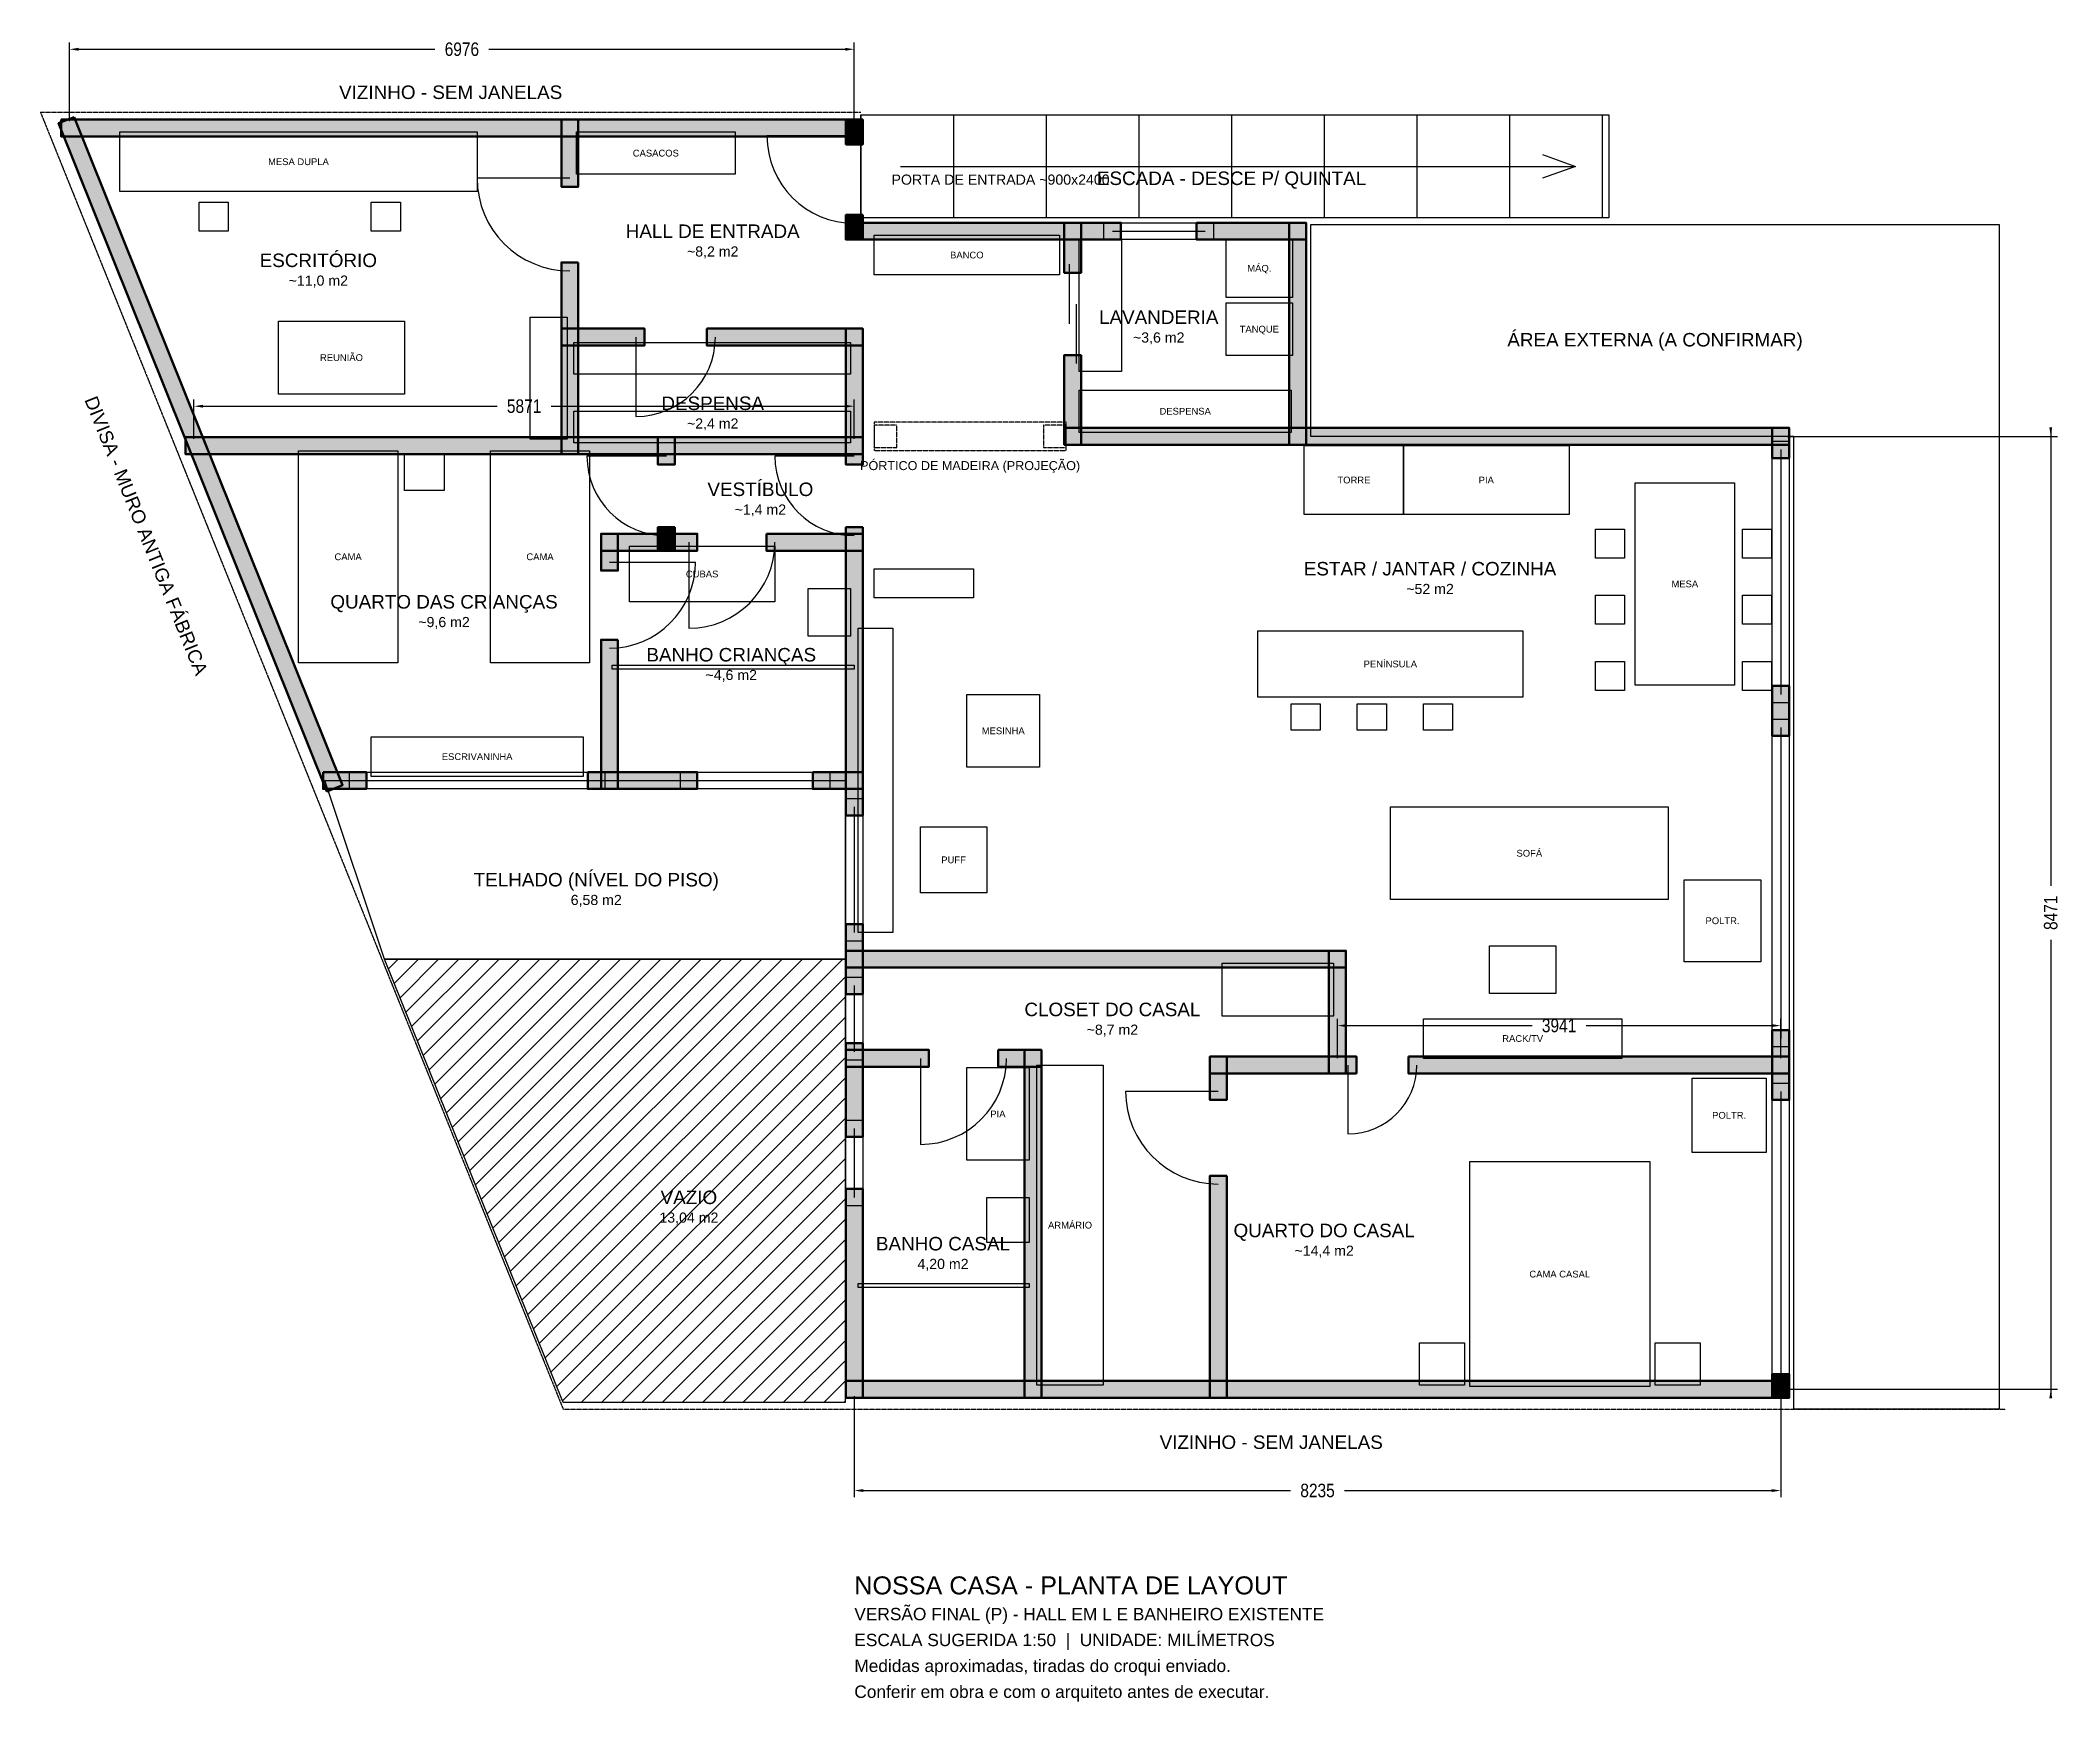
# Model space of a CAD drawing. Header units: millimetres. Extents: x -259 to 17691, y -2600 to 12167.
import ezdxf
from ezdxf.enums import TextEntityAlignment as Align

# ---------------------------------------------------------------- set-up
doc = ezdxf.new("R2010")
doc.units = ezdxf.units.MM
doc.linetypes.add('DASHED', pattern=[1.524, 1.27, -0.254])
for name, color, linetype in [('ARQ-AMBIENTE', 7, 'Continuous'), ('ARQ-CARIMBO', 7, 'Continuous'), ('ARQ-COTA', 1, 'Continuous'), ('ARQ-DIVISA', 6, 'DASHED'), ('ARQ-ESCADA', 8, 'Continuous'), ('ARQ-EXTERNO', 8, 'Continuous'), ('ARQ-JANELA', 4, 'Continuous'), ('ARQ-MOBILIARIO', 9, 'Continuous'), ('ARQ-MOBILIARIO-TEXTO', 9, 'Continuous'), ('ARQ-PAREDE-HACHURA', 8, 'Continuous'), ('ARQ-PORTA', 3, 'Continuous'), ('ARQ-PORTICO', 30, 'DASHED')]:
    doc.layers.add(name, color=color, linetype=linetype)
doc.layers.add('ARQ-PAREDE', color=7, linetype='Continuous', lineweight=50)
doc.styles.add('OpenSansCondensed-Light', font='OpenSansCondensed-Light.ttf')
doc.styles.get("Standard").update_dxf_attribs({"font": 'arial.ttf'})
doc.dimstyles.new('COTA-50', dxfattribs={"dimtxt": 120, "dimasz": 80, "dimexe": 60, "dimexo": 60, "dimgap": 40, "dimtad": 1, "dimdec": 0, "dimcen": 2.5, "dimazin": 3, "dimtfac": 1, "dimtmove": 0, "dimatfit": 3})

# ---------------------------------------------------------------- blocks, each defined once
blk = doc.blocks.new('_CLOSEDFILLED')
at = {"color": 0, "linetype": 'BYBLOCK'}
blk.add_solid([(-1, 0.16), (0, 0), (-1, -0.16)], dxfattribs=at)
blk = doc.blocks.new('*D1')
for p, q in [((6976, 116), (6976, -784)), ((15212, 116), (15212, -784)), ((7056, -724), (10854, -724)), ((11334, -724), (15132, -724))]:
    blk.add_line(p, q)
at = {"layer": 'Defpoints'}
for p in [(6976, 176), (15212, 176), (6976, -724)]:
    blk.add_point(p, dxfattribs=at)
at = {"layer": 'ARQ-COTA', "xscale": 80, "yscale": 80, "rotation": 180}
blk.add_blockref('_CLOSEDFILLED', (6976, -724), dxfattribs=at)
at = {"layer": 'ARQ-COTA', "xscale": 80, "yscale": 80}
blk.add_blockref('_CLOSEDFILLED', (15212, -724), dxfattribs=at)
at = {"layer": 'ARQ-COTA', "insert": (11094, -724), "char_height": 120, "attachment_point": 5, "style": 'OpenSansCondensed-Light'}
blk.add_mtext('8235', dxfattribs=at)
blk = doc.blocks.new('*D2')
for p, q in [((0, 11448), (0, 12148)), ((80, 12088), (3248, 12088)), ((3728, 12088), (6896, 12088)), ((6976, 11448), (6976, 12148))]:
    blk.add_line(p, q)
at = {"layer": 'Defpoints'}
for p in [(0, 12088), (0, 11388), (6976, 11388)]:
    blk.add_point(p, dxfattribs=at)
at = {"layer": 'ARQ-COTA', "xscale": 80, "yscale": 80, "rotation": 180}
blk.add_blockref('_CLOSEDFILLED', (0, 12088), dxfattribs=at)
at = {"layer": 'ARQ-COTA', "xscale": 80, "yscale": 80}
blk.add_blockref('_CLOSEDFILLED', (6976, 12088), dxfattribs=at)
at = {"layer": 'ARQ-COTA', "insert": (3488, 12088), "char_height": 120, "attachment_point": 5, "style": 'OpenSansCondensed-Light'}
blk.add_mtext('6976', dxfattribs=at)
blk = doc.blocks.new('*D3')
for p, q in [((15272, 8647), (17672, 8647)), ((17612, 8727), (17612, 4652)), ((17612, 4172), (17612, 96)), ((15272, 176), (17672, 176))]:
    blk.add_line(p, q)
at = {"layer": 'Defpoints'}
for p in [(15212, 8647), (17612, 8647), (15212, 176)]:
    blk.add_point(p, dxfattribs=at)
at = {"layer": 'ARQ-COTA', "xscale": 80, "yscale": 80}
for p, rotation in [((17612, 8647), 270), ((17612, 176), 90)]:
    blk.add_blockref('_CLOSEDFILLED', p, dxfattribs=dict(at, rotation=rotation))
at = {"layer": 'ARQ-COTA', "insert": (17612, 4412), "char_height": 120, "attachment_point": 5, "rotation": 90, "style": 'OpenSansCondensed-Light'}
blk.add_mtext('8471', dxfattribs=at)
blk = doc.blocks.new('*D4')
for p, q in [((11271, 3119), (11271, 3469)), ((15212, 3119), (15212, 3469)), ((11351, 3409), (13001, 3409)), ((13481, 3409), (15132, 3409))]:
    blk.add_line(p, q)
at = {"layer": 'Defpoints'}
for p in [(11271, 3409), (11271, 3059), (15212, 3059)]:
    blk.add_point(p, dxfattribs=at)
at = {"layer": 'ARQ-COTA', "xscale": 80, "yscale": 80, "rotation": 180}
blk.add_blockref('_CLOSEDFILLED', (11271, 3409), dxfattribs=at)
at = {"layer": 'ARQ-COTA', "xscale": 80, "yscale": 80}
blk.add_blockref('_CLOSEDFILLED', (15212, 3409), dxfattribs=at)
at = {"layer": 'ARQ-COTA', "insert": (13241, 3409), "char_height": 120, "attachment_point": 5, "style": 'OpenSansCondensed-Light'}
blk.add_mtext('3941', dxfattribs=at)
blk = doc.blocks.new('*D5')
for p, q in [((1106, 8625), (1106, 8975)), ((6976, 8625), (6976, 8975)), ((1186, 8915), (3801, 8915)), ((4281, 8915), (6896, 8915))]:
    blk.add_line(p, q)
at = {"layer": 'Defpoints'}
for p in [(1106, 8915), (1106, 8565), (6976, 8565)]:
    blk.add_point(p, dxfattribs=at)
at = {"layer": 'ARQ-COTA', "xscale": 80, "yscale": 80, "rotation": 180}
blk.add_blockref('_CLOSEDFILLED', (1106, 8915), dxfattribs=at)
at = {"layer": 'ARQ-COTA', "xscale": 80, "yscale": 80}
blk.add_blockref('_CLOSEDFILLED', (6976, 8915), dxfattribs=at)
at = {"layer": 'ARQ-COTA', "insert": (4041, 8915), "char_height": 120, "attachment_point": 5, "style": 'OpenSansCondensed-Light'}
blk.add_mtext('5871', dxfattribs=at)

msp = doc.modelspace()

# ---------------------------------------------------------------- hatches: boundary and pattern name
at = {"layer": 'ARQ-EXTERNO'}
h = msp.add_hatch(dxfattribs=at)
h.set_pattern_fill('ANSI31', scale=40)
h.paths.add_polyline_path([(2800, 4000), (6894.1, 4000), (6894.1, 58.8), (4388.2, 58.8)])
at = {"layer": 'ARQ-PAREDE-HACHURA'}
for points in [[(41.6, 11485.8), (2427, 5546.6), (2287.8, 5490.7), (-97.5, 11429.9)], [(-75, 11463.2), (7051.5, 11463.2), (7051.5, 11313.2), (-75, 11313.2)], [(4522.1, 11463.2), (4522.1, 10866.2), (4372.1, 10866.2), (4372.1, 11463.2)], [(7051.5, 11463.2), (7051.5, 11242.6), (6901.5, 11242.6), (6901.5, 11463.2)], [(7051.5, 10616.2), (7051.5, 10395.6), (6901.5, 10395.6), (6901.5, 10616.2)], [(6901.5, 10545.6), (9345.6, 10545.6), (9345.6, 10395.6), (6901.5, 10395.6)], [(8992.6, 10545.6), (8992.6, 10101.5), (8842.6, 10101.5), (8842.6, 10545.6)], [(10019.1, 10545.6), (10992.6, 10545.6), (10992.6, 10395.6), (10019.1, 10395.6)], [(10992.6, 10545.6), (10992.6, 8572.1), (10842.6, 8572.1), (10842.6, 10545.6)], [(4522.1, 10192.6), (4522.1, 8489.7), (4372.1, 8489.7), (4372.1, 10192.6)], [(4372.1, 9604.4), (5110.3, 9604.4), (5110.3, 9454.4), (4372.1, 9454.4)], [(5666.2, 9604.4), (7051.5, 9604.4), (7051.5, 9454.4), (5666.2, 9454.4)], [(7051.5, 9604.4), (7051.5, 8395.6), (6901.5, 8395.6), (6901.5, 9604.4)], [(8992.6, 9369.1), (8992.6, 8572.1), (8842.6, 8572.1), (8842.6, 9369.1)], [(1030.9, 8639.7), (7051.5, 8639.7), (7051.5, 8489.7), (1030.9, 8489.7)], [(5380.9, 8639.7), (5380.9, 8395.6), (5230.9, 8395.6), (5230.9, 8639.7)], [(8842.6, 8722.1), (10992.6, 8722.1), (10992.6, 8572.1), (8842.6, 8572.1)], [(10842.6, 8722.1), (15286.8, 8722.1), (15286.8, 8572.1), (10842.6, 8572.1)], [(15286.8, 8722.1), (15286.8, 8454.4), (15136.8, 8454.4), (15136.8, 8722.1)], [(4725, 7780.9), (5580.9, 7780.9), (5580.9, 7630.9), (4725, 7630.9)], [(4875, 7780.9), (4875, 7454.4), (4725, 7454.4), (4725, 7780.9)], [(5380.9, 7839.7), (5380.9, 7630.9), (5230.9, 7630.9), (5230.9, 7839.7)], [(6195.6, 7780.9), (7051.5, 7780.9), (7051.5, 7630.9), (6195.6, 7630.9)], [(7051.5, 7839.7), (7051.5, 5277.9), (6901.5, 5277.9), (6901.5, 7839.7)], [(4875, 6839.7), (4875, 5513.2), (4725, 5513.2), (4725, 6839.7)], [(15286.8, 6427.9), (15286.8, 5983.8), (15136.8, 5983.8), (15136.8, 6427.9)], [(2254.4, 5663.2), (2639.7, 5663.2), (2639.7, 5513.2), (2254.4, 5513.2)], [(4607.4, 5663.2), (5580.9, 5663.2), (5580.9, 5513.2), (4607.4, 5513.2)], [(6607.4, 5663.2), (7051.5, 5663.2), (7051.5, 5513.2), (6607.4, 5513.2)], [(7051.5, 4310.3), (7051.5, 3689.7), (6901.5, 3689.7), (6901.5, 4310.3)], [(6901.5, 4075), (11345.6, 4075), (11345.6, 3925), (6901.5, 3925)], [(11345.6, 4075), (11345.6, 2983.8), (11195.6, 2983.8), (11195.6, 4075)], [(7051.5, 3251.5), (7051.5, 2419.1), (6901.5, 2419.1), (6901.5, 3251.5)], [(15286.8, 3369.1), (15286.8, 2748.5), (15136.8, 2748.5), (15136.8, 3369.1)], [(6901.5, 3192.6), (7639.7, 3192.6), (7639.7, 3042.6), (6901.5, 3042.6)], [(8254.4, 3192.6), (8639.7, 3192.6), (8639.7, 3042.6), (8254.4, 3042.6)], [(8639.7, 3192.6), (8639.7, 101.5), (8489.7, 101.5), (8489.7, 3192.6)], [(10136.8, 3133.8), (11439.7, 3133.8), (11439.7, 2983.8), (10136.8, 2983.8)], [(10286.8, 3133.8), (10286.8, 2748.5), (10136.8, 2748.5), (10136.8, 3133.8)], [(11901.5, 3133.8), (15286.8, 3133.8), (15286.8, 2983.8), (11901.5, 2983.8)], [(10286.8, 2075), (10286.8, 101.5), (10136.8, 101.5), (10136.8, 2075)], [(7051.5, 1957.4), (7051.5, 101.5), (6901.5, 101.5), (6901.5, 1957.4)], [(6901.5, 251.5), (15286.8, 251.5), (15286.8, 101.5), (6901.5, 101.5)], [(15286.8, 310.3), (15286.8, 101.5), (15136.8, 101.5), (15136.8, 310.3)]]:
    msp.add_hatch(color=8, dxfattribs=at).paths.add_polyline_path(points)

# ---------------------------------------------------------------- linework, layer by layer
at = {"layer": 'ARQ-DIVISA'}
for points in [[(-258.8, 11529.4), (7035.3, 11529.4)], [(-258.8, 11529.4), (4388.2, 0), (17211.8, 0)]]:
    msp.add_lwpolyline(points, dxfattribs=at)
at = {"layer": 'ARQ-ESCADA'}
for p, q in [((7035.3, 11505.9), (7035.3, 10588.2)), ((7858.8, 11505.9), (7858.8, 10588.2)), ((8682.4, 11505.9), (8682.4, 10588.2)), ((9505.9, 11505.9), (9505.9, 10588.2)), ((10329.4, 11505.9), (10329.4, 10588.2)), ((11152.9, 11505.9), (11152.9, 10588.2)), ((11976.5, 11505.9), (11976.5, 10588.2)), ((12800, 11505.9), (12800, 10588.2)), ((13623.5, 11505.9), (13623.5, 10588.2)), ((7388.2, 11047.1), (13388.2, 11047.1))]:
    msp.add_line(p, q, dxfattribs=at)
msp.add_lwpolyline([(13094.1, 11152.9), (13388.2, 11047.1), (13094.1, 10941.2)], dxfattribs=at)
at = {"layer": 'ARQ-EXTERNO'}
for points in [[(7035.3, 11505.9), (13682.4, 11505.9), (13682.4, 10588.2), (7035.3, 10588.2)], [(11035.3, 10529.4), (17152.9, 10529.4), (17152.9, 0), (15329.4, 0), (15329.4, 8647.1), (11035.3, 8647.1)], [(2270.6, 5588.2), (6894.1, 5588.2), (6894.1, 4000), (2800, 4000)], [(2800, 4000), (6894.1, 4000), (6894.1, 58.8), (4388.2, 58.8)]]:
    msp.add_lwpolyline(points, close=True, dxfattribs=at)
at = {"layer": 'ARQ-JANELA'}
for p, q in [((9270.6, 10470.6), (10094.1, 10470.6)), ((15211.8, 8529.4), (15211.8, 6352.9)), ((15211.8, 6058.8), (15211.8, 3294.1)), ((2564.7, 5588.2), (4682.4, 5588.2)), ((5505.9, 5588.2), (6682.4, 5588.2)), ((6976.5, 5352.9), (6976.5, 4235.3)), ((6976.5, 3764.7), (6976.5, 3176.5)), ((15211.8, 2823.5), (15211.8, 235.3)), ((6976.5, 2494.1), (6976.5, 1882.4))]:
    msp.add_line(p, q, dxfattribs=at)
for points in [[(9195.6, 10545.6), (10169.1, 10545.6), (10169.1, 10395.6), (9195.6, 10395.6)], [(15286.8, 8604.4), (15286.8, 6277.9), (15136.8, 6277.9), (15136.8, 8604.4)], [(15286.8, 6133.8), (15286.8, 3219.1), (15136.8, 3219.1), (15136.8, 6133.8)], [(2489.7, 5663.2), (4757.4, 5663.2), (4757.4, 5513.2), (2489.7, 5513.2)], [(5430.9, 5663.2), (6757.4, 5663.2), (6757.4, 5513.2), (5430.9, 5513.2)], [(7051.5, 5427.9), (7051.5, 4160.3), (6901.5, 4160.3), (6901.5, 5427.9)], [(7051.5, 3839.7), (7051.5, 3101.5), (6901.5, 3101.5), (6901.5, 3839.7)], [(15286.8, 2898.5), (15286.8, 160.3), (15136.8, 160.3), (15136.8, 2898.5)], [(7051.5, 2569.1), (7051.5, 1807.4), (6901.5, 1807.4), (6901.5, 2569.1)]]:
    msp.add_lwpolyline(points, close=True, dxfattribs=at)
at = {"layer": 'ARQ-MOBILIARIO'}
for points in [[(447.1, 11352.9), (3623.5, 11352.9), (3623.5, 10823.5), (447.1, 10823.5)], [(4505.9, 11352.9), (5917.6, 11352.9), (5917.6, 10976.5), (4505.9, 10976.5)], [(1152.9, 10729.4), (1411.8, 10729.4), (1411.8, 10470.6), (1152.9, 10470.6)], [(2682.4, 10729.4), (2941.2, 10729.4), (2941.2, 10470.6), (2682.4, 10470.6)], [(7152.9, 10435.3), (8800, 10435.3), (8800, 10082.4), (7152.9, 10082.4)], [(8976.5, 10400), (9352.9, 10400), (9352.9, 9223.5), (8976.5, 9223.5)], [(10282.4, 10400), (10870.6, 10400), (10870.6, 9882.4), (10282.4, 9882.4)], [(4094.1, 9705.9), (4423.5, 9705.9), (4423.5, 8623.5), (4094.1, 8623.5)], [(10282.4, 9835.3), (10870.6, 9835.3), (10870.6, 9364.7), (10282.4, 9364.7)], [(1858.8, 9670.6), (2976.5, 9670.6), (2976.5, 9023.5), (1858.8, 9023.5)], [(4482.4, 9482.4), (6941.2, 9482.4), (6941.2, 9200), (4482.4, 9200)], [(8976.5, 9058.8), (10858.8, 9058.8), (10858.8, 8682.4), (8976.5, 8682.4)], [(4482.4, 8870.6), (6941.2, 8870.6), (6941.2, 8588.2), (4482.4, 8588.2)], [(2035.3, 8517.6), (2917.6, 8517.6), (2917.6, 6635.3), (2035.3, 6635.3)], [(2976.5, 8494.1), (3329.4, 8494.1), (3329.4, 8164.7), (2976.5, 8164.7)], [(3741.2, 8517.6), (4623.5, 8517.6), (4623.5, 6635.3), (3741.2, 6635.3)], [(10976.5, 8564.7), (11858.8, 8564.7), (11858.8, 7952.9), (10976.5, 7952.9)], [(11858.8, 8564.7), (13329.4, 8564.7), (13329.4, 7952.9), (11858.8, 7952.9)], [(13917.6, 8235.3), (14800, 8235.3), (14800, 6435.3), (13917.6, 6435.3)], [(13564.7, 7823.5), (13823.5, 7823.5), (13823.5, 7564.7), (13564.7, 7564.7)], [(14870.6, 7823.5), (15129.4, 7823.5), (15129.4, 7564.7), (14870.6, 7564.7)], [(4976.5, 7670.6), (6270.6, 7670.6), (6270.6, 7176.5), (4976.5, 7176.5)], [(7152.9, 7470.6), (8035.3, 7470.6), (8035.3, 7211.8), (7152.9, 7211.8)], [(6564.7, 7294.1), (6941.2, 7294.1), (6941.2, 6870.6), (6564.7, 6870.6)], [(13564.7, 7235.3), (13823.5, 7235.3), (13823.5, 6976.5), (13564.7, 6976.5)], [(14870.6, 7235.3), (15129.4, 7235.3), (15129.4, 6976.5), (14870.6, 6976.5)], [(7011.8, 6941.2), (7317.6, 6941.2), (7317.6, 4235.3), (7011.8, 4235.3)], [(10564.7, 6917.6), (12917.6, 6917.6), (12917.6, 6329.4), (10564.7, 6329.4)], [(13564.7, 6647.1), (13823.5, 6647.1), (13823.5, 6388.2), (13564.7, 6388.2)], [(14870.6, 6647.1), (15129.4, 6647.1), (15129.4, 6388.2), (14870.6, 6388.2)], [(4823.5, 6611.8), (6976.5, 6611.8), (6976.5, 6576.5), (4823.5, 6576.5)], [(7976.5, 6352.9), (8623.5, 6352.9), (8623.5, 5705.9), (7976.5, 5705.9)], [(10858.8, 6270.6), (11117.6, 6270.6), (11117.6, 6035.3), (10858.8, 6035.3)], [(11447.1, 6270.6), (11705.9, 6270.6), (11705.9, 6035.3), (11447.1, 6035.3)], [(12035.3, 6270.6), (12294.1, 6270.6), (12294.1, 6035.3), (12035.3, 6035.3)], [(2682.4, 5976.5), (4564.7, 5976.5), (4564.7, 5623.5), (2682.4, 5623.5)], [(11741.2, 5352.9), (14211.8, 5352.9), (14211.8, 4529.4), (11741.2, 4529.4)], [(7564.7, 5176.5), (8152.9, 5176.5), (8152.9, 4588.2), (7564.7, 4588.2)], [(14352.9, 4705.9), (15035.3, 4705.9), (15035.3, 3976.5), (14352.9, 3976.5)], [(10247.1, 3964.7), (11235.3, 3964.7), (11235.3, 3494.1), (10247.1, 3494.1)], [(12623.5, 4117.6), (13211.8, 4117.6), (13211.8, 3694.1), (12623.5, 3694.1)], [(12035.3, 3470.6), (13800, 3470.6), (13800, 3117.6), (12035.3, 3117.6)], [(8600, 3058.8), (9188.2, 3058.8), (9188.2, 211.8), (8600, 211.8)], [(7976.5, 3035.3), (8529.4, 3035.3), (8529.4, 2211.8), (7976.5, 2211.8)], [(14423.5, 2941.2), (15082.4, 2941.2), (15082.4, 2282.4), (14423.5, 2282.4)], [(12447.1, 2200), (14047.1, 2200), (14047.1, 200), (12447.1, 200)], [(8152.9, 1882.4), (8529.4, 1882.4), (8529.4, 1482.4), (8152.9, 1482.4)], [(7011.8, 1117.6), (8529.4, 1117.6), (8529.4, 1082.4), (7011.8, 1082.4)], [(12000, 588.2), (12400, 588.2), (12400, 211.8), (12000, 211.8)], [(14094.1, 588.2), (14494.1, 588.2), (14494.1, 211.8), (14094.1, 211.8)]]:
    msp.add_lwpolyline(points, close=True, dxfattribs=at)
at = {"layer": 'ARQ-PAREDE'}
for points in [[(41.6, 11485.8), (2427, 5546.6), (2287.8, 5490.7), (-97.5, 11429.9)], [(-75, 11463.2), (7051.5, 11463.2), (7051.5, 11313.2), (-75, 11313.2)], [(4522.1, 11463.2), (4522.1, 10866.2), (4372.1, 10866.2), (4372.1, 11463.2)], [(7051.5, 11463.2), (7051.5, 11242.6), (6901.5, 11242.6), (6901.5, 11463.2)], [(7051.5, 10616.2), (7051.5, 10395.6), (6901.5, 10395.6), (6901.5, 10616.2)], [(6901.5, 10545.6), (9345.6, 10545.6), (9345.6, 10395.6), (6901.5, 10395.6)], [(8992.6, 10545.6), (8992.6, 10101.5), (8842.6, 10101.5), (8842.6, 10545.6)], [(10019.1, 10545.6), (10992.6, 10545.6), (10992.6, 10395.6), (10019.1, 10395.6)], [(10992.6, 10545.6), (10992.6, 8572.1), (10842.6, 8572.1), (10842.6, 10545.6)], [(4522.1, 10192.6), (4522.1, 8489.7), (4372.1, 8489.7), (4372.1, 10192.6)], [(4372.1, 9604.4), (5110.3, 9604.4), (5110.3, 9454.4), (4372.1, 9454.4)], [(5666.2, 9604.4), (7051.5, 9604.4), (7051.5, 9454.4), (5666.2, 9454.4)], [(7051.5, 9604.4), (7051.5, 8395.6), (6901.5, 8395.6), (6901.5, 9604.4)], [(8992.6, 9369.1), (8992.6, 8572.1), (8842.6, 8572.1), (8842.6, 9369.1)], [(1030.9, 8639.7), (7051.5, 8639.7), (7051.5, 8489.7), (1030.9, 8489.7)], [(5380.9, 8639.7), (5380.9, 8395.6), (5230.9, 8395.6), (5230.9, 8639.7)], [(8842.6, 8722.1), (10992.6, 8722.1), (10992.6, 8572.1), (8842.6, 8572.1)], [(10842.6, 8722.1), (15286.8, 8722.1), (15286.8, 8572.1), (10842.6, 8572.1)], [(15286.8, 8722.1), (15286.8, 8454.4), (15136.8, 8454.4), (15136.8, 8722.1)], [(4725, 7780.9), (5580.9, 7780.9), (5580.9, 7630.9), (4725, 7630.9)], [(4875, 7780.9), (4875, 7454.4), (4725, 7454.4), (4725, 7780.9)], [(5380.9, 7839.7), (5380.9, 7630.9), (5230.9, 7630.9), (5230.9, 7839.7)], [(6195.6, 7780.9), (7051.5, 7780.9), (7051.5, 7630.9), (6195.6, 7630.9)], [(7051.5, 7839.7), (7051.5, 5277.9), (6901.5, 5277.9), (6901.5, 7839.7)], [(4875, 6839.7), (4875, 5513.2), (4725, 5513.2), (4725, 6839.7)], [(15286.8, 6427.9), (15286.8, 5983.8), (15136.8, 5983.8), (15136.8, 6427.9)], [(2254.4, 5663.2), (2639.7, 5663.2), (2639.7, 5513.2), (2254.4, 5513.2)], [(4607.4, 5663.2), (5580.9, 5663.2), (5580.9, 5513.2), (4607.4, 5513.2)], [(6607.4, 5663.2), (7051.5, 5663.2), (7051.5, 5513.2), (6607.4, 5513.2)], [(7051.5, 4310.3), (7051.5, 3689.7), (6901.5, 3689.7), (6901.5, 4310.3)], [(6901.5, 4075), (11345.6, 4075), (11345.6, 3925), (6901.5, 3925)], [(11345.6, 4075), (11345.6, 2983.8), (11195.6, 2983.8), (11195.6, 4075)], [(7051.5, 3251.5), (7051.5, 2419.1), (6901.5, 2419.1), (6901.5, 3251.5)], [(15286.8, 3369.1), (15286.8, 2748.5), (15136.8, 2748.5), (15136.8, 3369.1)], [(6901.5, 3192.6), (7639.7, 3192.6), (7639.7, 3042.6), (6901.5, 3042.6)], [(8254.4, 3192.6), (8639.7, 3192.6), (8639.7, 3042.6), (8254.4, 3042.6)], [(8639.7, 3192.6), (8639.7, 101.5), (8489.7, 101.5), (8489.7, 3192.6)], [(10136.8, 3133.8), (11439.7, 3133.8), (11439.7, 2983.8), (10136.8, 2983.8)], [(10286.8, 3133.8), (10286.8, 2748.5), (10136.8, 2748.5), (10136.8, 3133.8)], [(11901.5, 3133.8), (15286.8, 3133.8), (15286.8, 2983.8), (11901.5, 2983.8)], [(10286.8, 2075), (10286.8, 101.5), (10136.8, 101.5), (10136.8, 2075)], [(7051.5, 1957.4), (7051.5, 101.5), (6901.5, 101.5), (6901.5, 1957.4)], [(6901.5, 251.5), (15286.8, 251.5), (15286.8, 101.5), (6901.5, 101.5)], [(15286.8, 310.3), (15286.8, 101.5), (15136.8, 101.5), (15136.8, 310.3)]]:
    msp.add_lwpolyline(points, close=True, dxfattribs=at)
at = {"layer": 'ARQ-PORTA'}
for p, q in [((6976.5, 11317.6), (6200, 11317.6)), ((4447.1, 10941.2), (3623.5, 10941.2)), ((8887.6, 10176.5), (8887.6, 9647.1)), ((8947.6, 9823.5), (8947.6, 9294.1)), ((5035.3, 9529.4), (5035.3, 8823.5)), ((5305.9, 8470.6), (4600, 8470.6)), ((6976.5, 8470.6), (6270.6, 8470.6)), ((5505.9, 7705.9), (5505.9, 6941.2)), ((4800, 7529.4), (5564.7, 7529.4)), ((7564.7, 3117.6), (7564.7, 2352.9)), ((11364.7, 3058.8), (11364.7, 2447.1)), ((10211.8, 2823.5), (9388.2, 2823.5))]:
    msp.add_line(p, q, dxfattribs=at)
for centre, radius, start, end in [((6976.5, 11317.6), 776.5, 180, 270), ((4447.1, 10941.2), 823.5, 180, 270), ((5035.3, 9529.4), 705.9, -90, 0), ((5305.9, 8470.6), 705.9, 180, 270), ((6976.5, 8470.6), 705.9, 180, 270), ((5505.9, 7705.9), 764.7, -90, 0), ((4800, 7529.4), 764.7, -90, 0), ((7564.7, 3117.6), 764.7, -90, 0), ((11364.7, 3058.8), 611.8, -90, 0), ((10211.8, 2823.5), 823.5, 180, 270)]:
    msp.add_arc(centre, radius, start, end, dxfattribs=at)
at = {"layer": 'ARQ-PORTICO'}
for points in [[(7152.9, 8522.1), (8858.8, 8522.1), (8858.8, 8772.1), (7152.9, 8772.1)], [(7152.9, 8547.1), (7352.9, 8547.1), (7352.9, 8747.1), (7152.9, 8747.1)], [(8658.8, 8547.1), (8858.8, 8547.1), (8858.8, 8747.1), (8658.8, 8747.1)]]:
    msp.add_lwpolyline(points, close=True, dxfattribs=at)

# ---------------------------------------------------------------- texts
at = {"layer": 'ARQ-AMBIENTE'}
for s, height, p in [('ESCADA - DESCE P/ QUINTAL', 120, (10329.4, 10941.2)), ('HALL DE ENTRADA', 120, (5717.6, 10470.6)), ('ESCRITÓRIO', 120, (2211.8, 10211.8)), ('~8,2 m2', 90, (5717.6, 10290.6)), ('~11,0 m2', 90, (2211.8, 10031.8)), ('LAVANDERIA', 120, (9682.4, 9705.9)), ('~3,6 m2', 90, (9682.4, 9525.9)), ('ÁREA EXTERNA (A CONFIRMAR)', 120, (14094.1, 9505.9)), ('DESPENSA', 120, (5717.6, 8941.2)), ('~2,4 m2', 90, (5717.6, 8761.2)), ('VESTÍBULO', 120, (6141.2, 8176.5)), ('~1,4 m2', 90, (6141.2, 7996.5)), ('ESTAR / JANTAR / COZINHA', 120, (12094.1, 7470.6)), ('QUARTO DAS CRIANÇAS', 120, (3329.4, 7176.5)), ('~52 m2', 90, (12094.1, 7290.6)), ('~9,6 m2', 90, (3329.4, 6996.5)), ('BANHO CRIANÇAS', 120, (5882.4, 6705.9)), ('~4,6 m2', 90, (5882.4, 6525.9)), ('TELHADO (NÍVEL DO PISO)', 120, (4682.4, 4705.9)), ('6,58 m2', 90, (4682.4, 4525.9)), ('CLOSET DO CASAL', 120, (9270.6, 3552.9)), ('~8,7 m2', 90, (9270.6, 3372.9)), ('VAZIO', 120, (5505.9, 1882.4)), ('13,04 m2', 90, (5505.9, 1702.4)), ('QUARTO DO CASAL', 120, (11152.9, 1588.2)), ('BANHO CASAL', 120, (7764.7, 1470.6)), ('~14,4 m2', 90, (11152.9, 1408.2)), ('4,20 m2', 90, (7764.7, 1290.6))]:
    msp.add_text(s, height=height, dxfattribs=at).set_placement(p, align=Align.MIDDLE_CENTER)
at = {"layer": 'ARQ-CARIMBO'}
for s, height, p in [('NOSSA CASA - PLANTA DE LAYOUT', 160, (6976.5, -1647.1)), ('VERSÃO FINAL (P) - HALL EM L E BANHEIRO EXISTENTE', 110, (6976.5, -1877.1)), ('ESCALA SUGERIDA 1:50  |  UNIDADE: MILÍMETROS', 110, (6976.5, -2107.1)), ('Medidas aproximadas, tiradas do croqui enviado.', 110, (6976.5, -2337.1)), ('Conferir em obra e com o arquiteto antes de executar.', 110, (6976.5, -2567.1))]:
    msp.add_text(s, height=height, dxfattribs=at).set_placement(p)
at = {"layer": 'ARQ-DIVISA'}
for p in [(3388.2, 11705.9), (10682.4, -294.1)]:
    msp.add_text('VIZINHO - SEM JANELAS', height=120, dxfattribs=at).set_placement(p, align=Align.MIDDLE_CENTER)
msp.add_text('DIVISA - MURO ANTIGA FÁBRICA', height=120, rotation=-68.05, dxfattribs=at).set_placement((682.4, 7764.7), align=Align.MIDDLE_CENTER)
at = {"layer": 'ARQ-MOBILIARIO-TEXTO'}
for s, p in [('CASACOS', (5211.8, 11164.7)), ('MESA DUPLA', (2035.3, 11088.2)), ('BANCO', (7976.5, 10258.8)), ('MÁQ.', (10576.5, 10141.2)), ('TANQUE', (10576.5, 9600)), ('REUNIÃO', (2417.6, 9347.1)), ('DESPENSA', (9917.6, 8870.6)), ('TORRE', (11417.6, 8258.8)), ('PIA', (12594.1, 8258.8)), ('CAMA', (2476.5, 7576.5)), ('CAMA', (4182.4, 7576.5)), ('CUBAS', (5623.5, 7423.5)), ('MESA', (14358.8, 7335.3)), ('PENÍNSULA', (11741.2, 6623.5)), ('MESINHA', (8300, 6029.4)), ('ESCRIVANINHA', (3623.5, 5800)), ('PUFF', (7858.8, 4882.4)), ('SOFÁ', (12976.5, 4941.2)), ('POLTR.', (14694.1, 4341.2)), ('RACK/TV', (12917.6, 3294.1)), ('PIA', (8252.9, 2623.5)), ('POLTR.', (14752.9, 2611.8)), ('ARMÁRIO', (8894.1, 1635.3)), ('CAMA CASAL', (13247.1, 1200))]:
    msp.add_text(s, height=60, dxfattribs=at).set_placement(p, align=Align.MIDDLE_CENTER)
at = {"layer": 'ARQ-PORTA'}
msp.add_text('PORTA DE ENTRADA ~900x2400', height=90, dxfattribs=at).set_placement((8276.5, 10929.4), align=Align.MIDDLE_CENTER)
at = {"layer": 'ARQ-PORTICO'}
msp.add_text('PÓRTICO DE MADEIRA (PROJEÇÃO)', height=80, dxfattribs=at).set_placement((8005.9, 8387.1), align=Align.MIDDLE_CENTER)

# ---------------------------------------------------------------- dimensions: what is measured, and where the dimension line sits
at = {"layer": 'ARQ-COTA'}
for base, p1, p2, picture, middle in [((0, 12088.2353), (0, 11388.2353), (6976.4706, 11388.2353), '*D2', (3488.2353, 12088.2353)), ((1105.9, 8914.7), (1105.9, 8564.7), (6976.5, 8564.7), '*D5', (4041.2, 8914.7)), ((11270.6, 3408.8), (11270.6, 3058.8), (15211.8, 3058.8), '*D4', (13241.2, 3408.8)), ((6976.5, -723.5), (6976.5, 176.5), (15211.8, 176.5), '*D1', (11094.1, -723.5))]:
    dim = msp.add_linear_dim(base=base, p1=p1, p2=p2, dimstyle='COTA-50', dxfattribs=at)
    dim.commit()
    dim.dimension.update_dxf_attribs({"geometry": picture, "text_midpoint": middle})
dim = msp.add_linear_dim(base=(17611.8, 8647.1), p1=(15211.8, 8647.1), p2=(15211.8, 176.5), angle=90, dimstyle='COTA-50', dxfattribs=at)
dim.commit()
dim.dimension.update_dxf_attribs({"geometry": '*D3', "text_midpoint": (17611.8, 4411.8)})

doc.saveas('drawing.dxf')
